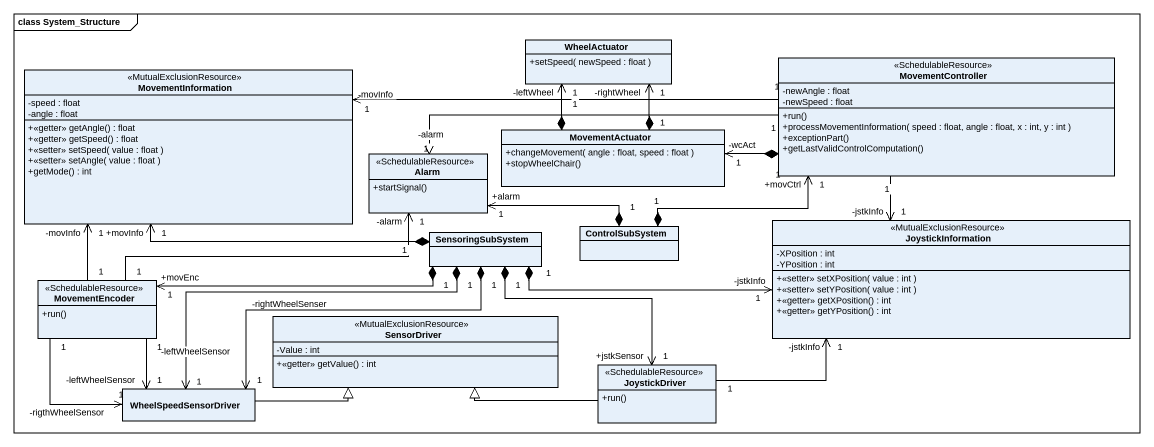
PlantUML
@startuml
mainframe class System_Structure
hide circle
hide empty members
skinparam classAttributeIconSize 0
class WheelActuator {
  +setSpeed( newSpeed : float )
}
class MovementInformation <<MutualExclusionResource>> {
  -speed : float
  -angle : float
  +<<getter>> getAngle() : float
  +<<getter>> getSpeed() : float
  +<<setter>> setSpeed( value : float )
  +<<setter>> setAngle( value : float )
  +getMode() : int
}
class MovementController <<SchedulableResource>> {
  -newAngle : float
  -newSpeed : float
  +run()
  +processMovementInformation( speed : float, angle : float, x : int, y : int )
  +exceptionPart()
  +getLastValidControlComputation()
}
class Alarm <<SchedulableResource>> {
  +startSignal()
}
class MovementActuator {
  +changeMovement( angle : float, speed : float )
  +stopWheelChair()
}
class SensoringSubSystem
class ControlSubSystem
class JoystickInformation <<MutualExclusionResource>> {
  -XPosition : int
  -YPosition : int
  +<<setter>> setXPosition( value : int )
  +<<setter>> setYPosition( value : int )
  +<<getter>> getXPosition() : int
  +<<getter>> getYPosition() : int
}
class MovementEncoder <<SchedulableResource>> {
  +run()
}
class SensorDriver <<MutualExclusionResource>> {
  -Value : int
  +<<getter>> getValue() : int
}
class WheelSpeedSensorDriver
class JoystickDriver <<SchedulableResource>> {
  +run()
}
MovementController "1" -left-> "-movInfo\n1" MovementInformation
MovementController "1" -left-> "-alarm\n1" Alarm
MovementController "1" *-left-> "-wcAct\n1" MovementActuator
MovementController "1" --> "-jstkInfo\n1" JoystickInformation
MovementActuator "1" *-up-> "-leftWheel\n1" WheelActuator
MovementActuator "1" *-up-> "-rightWheel\n1" WheelActuator
SensoringSubSystem "1" *-left-> "+movInfo\n1" MovementInformation
SensoringSubSystem "1" *-right-> "-jstkInfo\n1" JoystickInformation
SensoringSubSystem "1" *-left-> "+movEnc\n1" MovementEncoder
SensoringSubSystem "1" *-left-> "-leftWheelSensor\n1" WheelSpeedSensorDriver
SensoringSubSystem "1" *-left-> "-rightWheelSenser\n1" WheelSpeedSensorDriver
SensoringSubSystem "1" *--> "+jstkSensor\n1" JoystickDriver
ControlSubSystem "1" *-right-> "+movCtrl\n1" MovementController
ControlSubSystem "1" *-left-> "+alarm\n1" Alarm
MovementEncoder "1" -up-> "-movInfo\n1" MovementInformation
MovementEncoder "1" -right-> "-alarm\n1" Alarm
MovementEncoder "1" --> "-leftWheelSensor\n1" WheelSpeedSensorDriver
MovementEncoder "1" --> "-rigthWheelSensor\n1" WheelSpeedSensorDriver
WheelSpeedSensorDriver -right-|> SensorDriver
JoystickDriver "1" -right-> "-jstkInfo\n1" JoystickInformation
JoystickDriver -left-|> SensorDriver
@enduml
